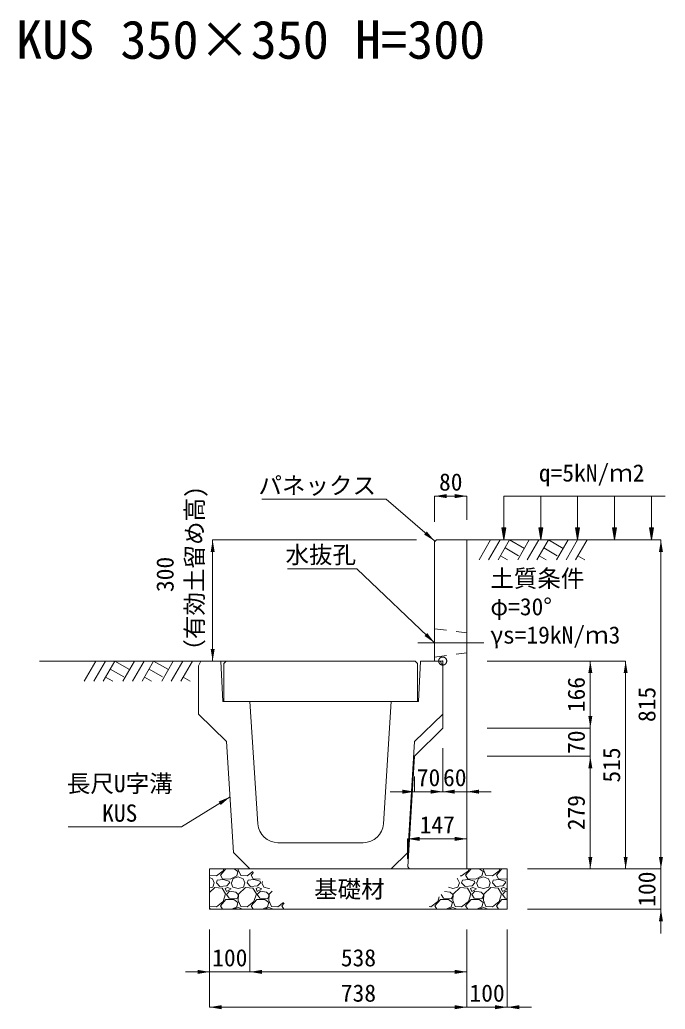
# Model space of a CAD drawing. Units: millimetres at full size, sheet at 1:40. Extents: x 206103 to 244503, y 883348 to 903496.
# Drawn here: x 207362 to 208962, y 893743 to 896194 of the extents above; entities that cross this region are included whole.
import ezdxf
from ezdxf.enums import TextEntityAlignment as Align

# ---------------------------------------------------------------- set-up
doc = ezdxf.new("R2010")
doc.units = ezdxf.units.MM
doc.header["$LTSCALE"] = 40
doc.header["$PDMODE"] = 32
doc.header["$PDSIZE"] = 20
doc.linetypes.add('USER1', pattern=[28.575, 19.05, -3.175, 3.175, -3.175])
doc.linetypes.add('USER2', pattern=[1.35, 0.75, -0.6])
for name, color, linetype, lineweight in [('0_2', 7, 'Continuous', 20), ('パネックスKUS', 2, 'Continuous', 20), ('基礎材', 7, 'Continuous', 15), ('寸法線', 7, 'Continuous', 13), ('引出線', 4, 'Continuous', 13), ('本体', 2, 'Continuous', 13), ('補助線', 8, 'USER1', 13), ('ﾊｯﾁﾝｸﾞ', 7, 'Continuous', 5)]:
    doc.layers.add(name, color=color, linetype=linetype, lineweight=lineweight)
doc.layers.add('文字', color=7, linetype='Continuous')
doc.styles.add('ＭＳ ゴシック', font='')
doc.styles.get('ＭＳ ゴシック').set_extended_font_data('MS Gothic')

# ---------------------------------------------------------------- blocks, each defined once
blk = doc.blocks.new('filled_arrow')
at = {"color": 0, "linetype": 'Continuous', "lineweight": -2}
blk.add_solid([(7.5, 1.25), (0, 0), (7.5, -1.25)], dxfattribs=at)

msp = doc.modelspace()

# ---------------------------------------------------------------- hatches: boundary and pattern name
at = {"layer": '寸法線'}
for points in [[(208566.62, 894935.37), (208561.62, 894905.37), (208556.62, 894935.37)], [(208658.03, 894935.37), (208653.03, 894905.37), (208648.03, 894935.37)], [(208749.44, 894935.37), (208744.44, 894905.37), (208739.44, 894935.37)], [(208840.86, 894935.37), (208835.86, 894905.37), (208830.86, 894935.37)], [(208932.27, 894935.37), (208927.27, 894905.37), (208922.27, 894935.37)]]:
    msp.add_hatch(color=256, dxfattribs=at).paths.add_polyline_path(points)

# ---------------------------------------------------------------- linework, layer by layer
at = {"layer": '0_2'}
for p, q in [((208470.21, 894905.37), (208870.21, 894905.37)), ((207811.21, 894605.37), (207411.21, 894605.37))]:
    msp.add_line(p, q, dxfattribs=at)
at = {"layer": 'パネックスKUS'}
for p, q in [((208395.21, 894905.37), (208390.21, 894900.37)), ((208390.21, 894900.37), (208390.21, 894605.37)), ((208470.21, 894905.37), (208395.21, 894905.37)), ((208470.21, 894090.37), (208470.21, 894905.37)), ((208390.21, 894605.37), (208410.21, 894605.37)), ((208410.21, 894605.37), (208410.21, 894439.37)), ((208410.21, 894439.37), (208340.21, 894369.37)), ((208340.21, 894369.37), (208323.51, 894095.36)), ((208328.21, 894090.37), (208323.51, 894095.36)), ((208328.21, 894090.37), (208470.21, 894090.37))]:
    msp.add_line(p, q, dxfattribs=at)
at = {"layer": 'パネックスKUS', "linetype": 'USER2', "lineweight": 9}
for p, q in [((208390.21, 894685.37), (208470.21, 894675.37)), ((208390.21, 894615.37), (208470.21, 894625.37))]:
    msp.add_line(p, q, dxfattribs=at)
at = {"layer": '基礎材'}
for p, q in [((207832.71, 894090.37), (208570.23, 894090.37)), ((207832.71, 894090.37), (207832.71, 893990.37)), ((208570.23, 894090.37), (208570.23, 893990.37)), ((207832.71, 893990.37), (208570.23, 893990.37))]:
    msp.add_line(p, q, dxfattribs=at)
at = {"layer": '寸法線'}
for p, q in [((208390.21, 895013.92), (208470.21, 895013.92)), ((208390.21, 894950.37), (208390.21, 895013.92)), ((208470.21, 894955.37), (208470.21, 895013.92)), ((207840.21, 894605.37), (207840.21, 894905.37)), ((208345.21, 894905.37), (207840.21, 894905.37)), ((208520.21, 894905.37), (208951.05, 894905.37)), ((208951.05, 894090.37), (208951.05, 894905.37)), ((208340.21, 894605.37), (207840.21, 894605.37)), ((208520.21, 894605.37), (208863.55, 894605.37)), ((208520.21, 894605.37), (208776.05, 894605.37)), ((208776.05, 894605.37), (208776.05, 894439.37)), ((208863.55, 894605.37), (208863.55, 894090.37)), ((208776.05, 894499.37), (208776.05, 894309.37)), ((208520.21, 894439.37), (208776.05, 894439.37)), ((208520.21, 894439.37), (208776.05, 894439.37)), ((208410.21, 894389.37), (208410.21, 894281.78)), ((208410.21, 894389.37), (208410.21, 894281.78)), ((208470.21, 894389.37), (208470.21, 894281.78)), ((208520.21, 894369.37), (208776.05, 894369.37)), ((208520.21, 894369.37), (208776.05, 894369.37)), ((208776.05, 894369.37), (208776.05, 894090.37)), ((208340.21, 894319.37), (208340.21, 894281.78)), ((208470.21, 894281.78), (208280.21, 894281.78)), ((208350.21, 894281.78), (208530.21, 894281.78)), ((208323.21, 894164.89), (208470.21, 894164.89)), ((208323.21, 894115.37), (208323.21, 894164.89)), ((208470.21, 894115.37), (208470.21, 894164.89)), ((208951.05, 894150.37), (208951.05, 893930.37)), ((208620.23, 894090.37), (208951.05, 894090.37)), ((208620.23, 894090.37), (208863.55, 894090.37)), ((208620.23, 894090.37), (208776.05, 894090.37)), ((208620.23, 894090.37), (208951.05, 894090.37)), ((208620.23, 893990.37), (208951.05, 893990.37)), ((207832.71, 893940.37), (207832.71, 893835.43)), ((207832.71, 893940.37), (207832.71, 893747.93)), ((207932.71, 893940.37), (207932.71, 893835.43)), ((207932.71, 893940.37), (207932.71, 893835.43)), ((208470.23, 893940.37), (208470.23, 893835.43)), ((208470.23, 893940.37), (208470.23, 893747.93)), ((208570.23, 893940.37), (208570.23, 893747.93)), ((208570.23, 893940.37), (208570.23, 893747.93)), ((207772.71, 893835.43), (207992.71, 893835.43)), ((207932.71, 893835.43), (208470.23, 893835.43)), ((208570.23, 893747.93), (207832.71, 893747.93)), ((208410.23, 893747.93), (208630.23, 893747.93))]:
    msp.add_line(p, q, dxfattribs=at)
at = {"layer": '寸法線', "lineweight": 9}
for p, q in [((208961.62, 895013.92), (208561.62, 895013.92)), ((208561.62, 894935.37), (208561.62, 895013.92)), ((208653.03, 894935.37), (208653.03, 895013.92)), ((208744.44, 894935.37), (208744.44, 895013.92)), ((208835.86, 894935.37), (208835.86, 895013.92)), ((208927.27, 894935.37), (208927.27, 895013.92))]:
    msp.add_line(p, q, dxfattribs=at)
for points in [[(208566.62, 894935.37), (208561.62, 894905.37), (208556.62, 894935.37)], [(208658.03, 894935.37), (208653.03, 894905.37), (208648.03, 894935.37)], [(208749.44, 894935.37), (208744.44, 894905.37), (208739.44, 894935.37)], [(208840.86, 894935.37), (208835.86, 894905.37), (208830.86, 894935.37)], [(208932.27, 894935.37), (208927.27, 894905.37), (208922.27, 894935.37)]]:
    msp.add_lwpolyline(points, close=True, dxfattribs=at)
at = {"layer": '引出線'}
for points in [[(208390.21, 894902.87), (208270, 895006.33), (207961.75, 895006.33)], [(208390.21, 894650.37), (208197.75, 894833.82), (208026, 894833.82)], [(207883.2, 894268.88), (207762.99, 894194.43), (207482.15, 894194.43)]]:
    msp.add_lwpolyline(points, dxfattribs=at)
at = {"layer": '本体'}
for p, q in [((207805.21, 894593.37), (207811.21, 894605.37)), ((207805.21, 894593.37), (207805.21, 894473.37)), ((207811.21, 894605.37), (207860.21, 894605.37)), ((207860.21, 894605.37), (207865.21, 894505.37)), ((208355.21, 894605.37), (208350.21, 894505.37)), ((208355.21, 894605.37), (208404.21, 894605.37)), ((208410.21, 894593.37), (208404.21, 894605.37)), ((208410.21, 894593.37), (208410.21, 894473.37)), ((207865.21, 894505.37), (207932.71, 894505.37)), ((207932.71, 894505.37), (207952.2, 894202.16)), ((208282.71, 894505.37), (208263.21, 894202.16)), ((208282.71, 894505.37), (208350.21, 894505.37)), ((207805.21, 894473.37), (207874.71, 894406.37)), ((208410.21, 894473.37), (208340.71, 894406.37)), ((207874.71, 894406.37), (207891.69, 894131.39)), ((208340.71, 894406.37), (208323.73, 894131.39)), ((208002.1, 894155.37), (208213.32, 894155.37)), ((207932.71, 894090.37), (207891.69, 894131.39)), ((208282.71, 894090.37), (208323.73, 894131.39)), ((207932.71, 894090.37), (208282.71, 894090.37))]:
    msp.add_line(p, q, dxfattribs=at)
at = {"layer": '本体', "lineweight": 20}
msp.add_lwpolyline([(207867.71, 894505.37), (207867.71, 894599.37), (207873.71, 894605.37), (208341.71, 894605.37), (208347.71, 894599.37), (208347.71, 894505.37)], close=True, dxfattribs=at)
at = {"layer": '本体'}
for centre, start, end in [((208002.1, 894205.37), 183.67824, 270), ((208213.32, 894205.37), 270, 356.32176)]:
    msp.add_arc(centre, 50, start, end, dxfattribs=at)
at = {"layer": '補助線'}
msp.add_line((208348.35, 894650.37), (208512.06, 894650.37), dxfattribs=at)
msp.add_point((208410.21, 894605.37), dxfattribs=at)
at = {"layer": 'ﾊｯﾁﾝｸﾞ', "lineweight": 9}
for p, q in [((208528.85, 894905.36), (208500.21, 894855.74)), ((208552.48, 894905.36), (208523.83, 894855.74)), ((208576.1, 894905.36), (208547.45, 894855.74)), ((208576.1, 894905.36), (208612.67, 894884.25)), ((208624.86, 894905.36), (208596.21, 894855.74)), ((208648.48, 894905.36), (208619.83, 894855.74)), ((208672.1, 894905.36), (208643.45, 894855.74)), ((208672.1, 894905.36), (208708.67, 894884.25)), ((208720.85, 894905.36), (208692.2, 894855.74)), ((208744.48, 894905.36), (208715.83, 894855.74)), ((208768.1, 894905.36), (208739.45, 894855.74)), ((208553.26, 894865.79), (208570.67, 894855.74)), ((208564.68, 894885.58), (208598.09, 894866.29)), ((208649.25, 894865.79), (208666.67, 894855.74)), ((208660.68, 894885.58), (208694.09, 894866.29)), ((208745.25, 894865.79), (208762.67, 894855.74)), ((207550.65, 894605.37), (207522, 894555.75)), ((207574.27, 894605.37), (207545.62, 894555.75)), ((207597.89, 894605.37), (207569.24, 894555.75)), ((207597.89, 894605.37), (207634.46, 894584.26)), ((207646.65, 894605.37), (207618, 894555.75)), ((207670.27, 894605.37), (207641.62, 894555.75)), ((207693.89, 894605.37), (207665.24, 894555.75)), ((207693.89, 894605.37), (207730.46, 894584.26)), ((207742.65, 894605.37), (207714, 894555.75)), ((207766.27, 894605.37), (207737.62, 894555.75)), ((207789.89, 894605.37), (207761.24, 894555.75)), ((207586.47, 894585.59), (207619.88, 894566.3)), ((207682.47, 894585.59), (207715.88, 894566.3)), ((207575.05, 894565.8), (207592.46, 894555.75)), ((207671.05, 894565.8), (207688.46, 894555.75)), ((207767.05, 894565.8), (207784.46, 894555.75))]:
    msp.add_line(p, q, dxfattribs=at)
at = {"layer": 'ﾊｯﾁﾝｸﾞ'}
for p, q in [((207849.44, 894073.09), (207866.21, 894086.04)), ((207859.35, 894075.37), (207872.85, 894090.37)), ((207866.21, 894086.04), (207867.59, 894090.37)), ((207893.23, 894090.37), (207902.78, 894083.75)), ((207902.78, 894083.75), (207899.74, 894073.09)), ((207903.64, 894090.37), (207903.55, 894088.33)), ((207903.55, 894088.33), (207909.64, 894073.85)), ((207925.64, 894073.09), (207939.38, 894083.7)), ((207935.55, 894075.37), (207941.31, 894081.77)), ((208457.21, 894073.09), (208473.97, 894086.04)), ((208467.11, 894075.37), (208480.61, 894090.37)), ((208473.97, 894086.04), (208475.36, 894090.37)), ((208500.99, 894090.37), (208510.55, 894083.75)), ((208510.55, 894083.75), (208507.5, 894073.09)), ((208511.41, 894090.37), (208511.31, 894088.33)), ((208511.31, 894088.33), (208517.41, 894073.85)), ((208533.41, 894073.09), (208550.17, 894086.04)), ((208543.31, 894075.37), (208556.81, 894090.37)), ((208550.17, 894086.04), (208551.56, 894090.37)), ((207832.71, 894075.6), (207833.44, 894073.85)), ((207832.71, 894068.79), (207839.54, 894066.23)), ((207833.44, 894073.85), (207849.44, 894073.09)), ((207839.54, 894066.23), (207844.11, 894056.32)), ((207840.3, 894045.65), (207844.11, 894056.32)), ((207849.44, 894056.32), (207851.73, 894062.42)), ((207857.83, 894047.18), (207849.44, 894056.32)), ((207866.21, 894063.94), (207851.73, 894062.42)), ((207864.68, 894066.23), (207859.35, 894075.37)), ((207883.73, 894064.7), (207864.68, 894066.23)), ((207881.45, 894060.13), (207866.21, 894063.94)), ((207882.21, 894056.32), (207875.35, 894048.7)), ((207882.21, 894056.32), (207881.45, 894060.13)), ((207899.74, 894073.09), (207883.73, 894064.7)), ((207886.02, 894056.32), (207890.59, 894045.65)), ((207886.78, 894056.32), (207891.35, 894066.99)), ((207891.35, 894066.99), (207903.55, 894070.8)), ((207903.55, 894070.8), (207915.74, 894066.23)), ((207909.64, 894073.85), (207925.64, 894073.09)), ((207915.74, 894066.23), (207920.31, 894056.32)), ((207916.5, 894045.65), (207920.31, 894056.32)), ((207925.64, 894056.32), (207927.93, 894062.42)), ((207934.03, 894047.18), (207925.64, 894056.32)), ((207942.41, 894063.94), (207927.93, 894062.42)), ((207940.88, 894066.23), (207935.55, 894075.37)), ((207958.24, 894064.84), (207940.88, 894066.23)), ((207957.65, 894060.13), (207942.41, 894063.94)), ((207958.41, 894056.32), (207951.55, 894048.7)), ((207958.41, 894056.32), (207957.65, 894060.13)), ((207962.22, 894056.32), (207966.79, 894045.65)), ((207962.98, 894056.32), (207964.11, 894058.96)), ((208446.42, 894066.56), (208447.3, 894066.23)), ((208447.3, 894066.23), (208451.87, 894056.32)), ((208448.06, 894045.65), (208451.87, 894056.32)), ((208453.14, 894073.28), (208457.21, 894073.09)), ((208457.21, 894056.32), (208459.49, 894062.42)), ((208465.59, 894047.18), (208457.21, 894056.32)), ((208473.97, 894063.94), (208459.49, 894062.42)), ((208472.45, 894066.23), (208467.11, 894075.37)), ((208491.5, 894064.7), (208472.45, 894066.23)), ((208489.21, 894060.13), (208473.97, 894063.94)), ((208489.97, 894056.32), (208483.12, 894048.7)), ((208489.97, 894056.32), (208489.21, 894060.13)), ((208507.5, 894073.09), (208491.5, 894064.7)), ((208493.78, 894056.32), (208498.36, 894045.65)), ((208494.55, 894056.32), (208499.12, 894066.99)), ((208499.12, 894066.99), (208511.31, 894070.8)), ((208511.31, 894070.8), (208523.5, 894066.23)), ((208517.41, 894073.85), (208533.41, 894073.09)), ((208523.5, 894066.23), (208528.07, 894056.32)), ((208524.26, 894045.65), (208528.07, 894056.32)), ((208533.41, 894056.32), (208535.69, 894062.42)), ((208541.79, 894047.18), (208533.41, 894056.32)), ((208550.17, 894063.94), (208535.69, 894062.42)), ((208548.65, 894066.23), (208543.31, 894075.37)), ((208567.7, 894064.7), (208548.65, 894066.23)), ((208565.41, 894060.13), (208550.17, 894063.94)), ((208566.17, 894056.32), (208559.32, 894048.7)), ((208566.17, 894056.32), (208565.41, 894060.13)), ((208570.23, 894066.03), (208567.7, 894064.7)), ((208569.98, 894056.32), (208570.23, 894055.74)), ((207832.71, 894043.42), (207840.3, 894045.65)), ((207845.63, 894044.13), (207832.71, 894032.33)), ((207863.92, 894042.61), (207845.63, 894044.13)), ((207875.35, 894048.7), (207857.83, 894047.18)), ((207872.3, 894028.89), (207863.92, 894042.61)), ((207876.88, 894044.13), (207871.54, 894041.84)), ((207871.54, 894041.84), (207874.59, 894034.22)), ((207874.59, 894034.22), (207886.02, 894041.08)), ((207882.21, 894034.99), (207874.59, 894027.37)), ((207886.02, 894041.08), (207876.88, 894044.13)), ((207897.45, 894032.7), (207882.21, 894034.99)), ((207890.59, 894045.65), (207903.55, 894041.84)), ((207903.55, 894027.37), (207897.45, 894032.7)), ((207903.55, 894041.84), (207916.5, 894045.65)), ((207921.83, 894044.13), (207904.31, 894028.13)), ((207940.12, 894042.61), (207921.83, 894044.13)), ((207951.55, 894048.7), (207934.03, 894047.18)), ((207948.5, 894028.89), (207940.12, 894042.61)), ((207953.08, 894044.13), (207947.74, 894041.84)), ((207947.74, 894041.84), (207950.79, 894034.22)), ((207950.79, 894034.22), (207962.22, 894041.08)), ((207958.41, 894034.99), (207950.79, 894027.37)), ((207962.22, 894041.08), (207953.08, 894044.13)), ((207973.65, 894032.7), (207958.41, 894034.99)), ((207966.79, 894045.65), (207979.75, 894041.84)), ((207979.75, 894027.37), (207973.65, 894032.7)), ((207979.75, 894041.84), (207980.89, 894042.18)), ((207988.06, 894035.02), (207980.51, 894028.13)), ((208429.01, 894032.7), (208414.71, 894034.85)), ((208424.75, 894044.89), (208435.11, 894041.84)), ((208435.11, 894027.37), (208429.01, 894032.7)), ((208435.11, 894041.84), (208448.06, 894045.65)), ((208453.4, 894044.13), (208435.87, 894028.13)), ((208471.69, 894042.61), (208453.4, 894044.13)), ((208483.12, 894048.7), (208465.59, 894047.18)), ((208480.07, 894028.89), (208471.69, 894042.61)), ((208484.64, 894044.13), (208479.31, 894041.84)), ((208479.31, 894041.84), (208482.35, 894034.22)), ((208482.35, 894034.22), (208493.78, 894041.08)), ((208489.97, 894034.99), (208482.35, 894027.37)), ((208493.78, 894041.08), (208484.64, 894044.13)), ((208505.21, 894032.7), (208489.97, 894034.99)), ((208498.36, 894045.65), (208511.31, 894041.84)), ((208511.31, 894027.37), (208505.21, 894032.7)), ((208511.31, 894041.84), (208524.26, 894045.65)), ((208529.6, 894044.13), (208512.07, 894028.13)), ((208547.89, 894042.61), (208529.6, 894044.13)), ((208559.32, 894048.7), (208541.79, 894047.18)), ((208556.27, 894028.89), (208547.89, 894042.61)), ((208560.84, 894044.13), (208555.51, 894041.84)), ((208555.51, 894041.84), (208558.55, 894034.22)), ((208558.55, 894034.22), (208569.98, 894041.08)), ((208566.17, 894034.99), (208558.55, 894027.37)), ((208569.98, 894041.08), (208560.84, 894044.13)), ((208570.23, 894034.38), (208566.17, 894034.99)), ((207849.44, 893996.89), (207866.21, 894009.84)), ((207859.35, 893999.17), (207873.07, 894014.41)), ((207866.21, 894009.84), (207872.3, 894028.89)), ((207873.07, 894014.41), (207892.88, 894014.41)), ((207874.59, 894027.37), (207880.69, 894018.22)), ((207880.69, 894018.22), (207899.74, 894015.94)), ((207892.88, 894014.41), (207902.78, 894007.55)), ((207899.74, 894015.94), (207903.55, 894022.79)), ((207902.78, 894007.55), (207899.74, 893996.89)), ((207904.31, 894028.13), (207903.55, 894012.13)), ((207903.55, 894022.79), (207903.55, 894027.37)), ((207903.55, 894012.13), (207909.64, 893997.65)), ((207925.64, 893996.89), (207942.41, 894009.84)), ((207935.55, 893999.17), (207949.27, 894014.41)), ((207942.41, 894009.84), (207948.5, 894028.89)), ((207949.27, 894014.41), (207969.08, 894014.41)), ((207950.79, 894027.37), (207956.89, 894018.22)), ((207956.89, 894018.22), (207975.94, 894015.94)), ((207969.08, 894014.41), (207978.98, 894007.55)), ((207975.94, 894015.94), (207979.75, 894022.79)), ((207978.98, 894007.55), (207975.94, 893996.89)), ((207980.51, 894028.13), (207979.75, 894012.13)), ((207979.75, 894022.79), (207979.75, 894027.37)), ((207979.75, 894012.13), (207985.84, 893997.65)), ((208001.84, 893996.89), (208015.58, 894007.5)), ((208011.75, 893999.17), (208017.51, 894005.57)), ((208381.01, 893996.89), (208397.77, 894009.84)), ((208390.91, 893999.17), (208404.63, 894014.41)), ((208397.77, 894009.84), (208401.57, 894021.71)), ((208404.63, 894014.41), (208424.44, 894014.41)), ((208406.58, 894026.72), (208412.25, 894018.22)), ((208412.25, 894018.22), (208431.3, 894015.94)), ((208424.44, 894014.41), (208434.35, 894007.55)), ((208431.3, 894015.94), (208435.11, 894022.79)), ((208434.35, 894007.55), (208431.3, 893996.89)), ((208435.87, 894028.13), (208435.11, 894012.13)), ((208435.11, 894022.79), (208435.11, 894027.37)), ((208435.11, 894012.13), (208441.21, 893997.65)), ((208457.21, 893996.89), (208473.97, 894009.84)), ((208467.11, 893999.17), (208480.83, 894014.41)), ((208473.97, 894009.84), (208480.07, 894028.89)), ((208480.83, 894014.41), (208500.64, 894014.41)), ((208482.35, 894027.37), (208488.45, 894018.22)), ((208488.45, 894018.22), (208507.5, 894015.94)), ((208500.64, 894014.41), (208510.55, 894007.55)), ((208507.5, 894015.94), (208511.31, 894022.79)), ((208510.55, 894007.55), (208507.5, 893996.89)), ((208512.07, 894028.13), (208511.31, 894012.13)), ((208511.31, 894022.79), (208511.31, 894027.37)), ((208511.31, 894012.13), (208517.41, 893997.65)), ((208533.41, 893996.89), (208550.17, 894009.84)), ((208543.31, 893999.17), (208557.03, 894014.41)), ((208550.17, 894009.84), (208556.27, 894028.89)), ((208557.03, 894014.41), (208570.23, 894014.41)), ((208558.55, 894027.37), (208564.65, 894018.22)), ((208564.65, 894018.22), (208570.23, 894017.55)), ((207832.71, 893999.4), (207833.44, 893997.65)), ((207832.71, 893992.59), (207838.63, 893990.37)), ((207833.44, 893997.65), (207849.44, 893996.89)), ((207864.49, 893990.37), (207859.35, 893999.17)), ((207899.74, 893996.89), (207887.3, 893990.37)), ((207891.18, 893990.37), (207891.35, 893990.79)), ((207891.35, 893990.79), (207903.55, 893994.6)), ((207903.55, 893994.6), (207914.83, 893990.37)), ((207909.64, 893997.65), (207925.64, 893996.89)), ((207940.69, 893990.37), (207935.55, 893999.17)), ((207975.94, 893996.89), (207963.5, 893990.37)), ((207967.38, 893990.37), (207967.55, 893990.79)), ((207967.55, 893990.79), (207979.75, 893994.6)), ((207979.75, 893994.6), (207991.03, 893990.37)), ((207985.84, 893997.65), (208001.84, 893996.89)), ((208016.89, 893990.37), (208011.75, 893999.17)), ((208376.94, 893997.08), (208381.01, 893996.89)), ((208396.05, 893990.37), (208390.91, 893999.17)), ((208431.3, 893996.89), (208418.86, 893990.37)), ((208422.74, 893990.37), (208422.92, 893990.79)), ((208422.92, 893990.79), (208435.11, 893994.6)), ((208435.11, 893994.6), (208446.39, 893990.37)), ((208441.21, 893997.65), (208457.21, 893996.89)), ((208472.25, 893990.37), (208467.11, 893999.17)), ((208507.5, 893996.89), (208495.06, 893990.37)), ((208498.94, 893990.37), (208499.12, 893990.79)), ((208499.12, 893990.79), (208511.31, 893994.6)), ((208511.31, 893994.6), (208522.59, 893990.37)), ((208517.41, 893997.65), (208533.41, 893996.89)), ((208548.45, 893990.37), (208543.31, 893999.17))]:
    msp.add_line(p, q, dxfattribs=at)

# ---------------------------------------------------------------- block references
at = {"layer": '寸法線', "xscale": 4, "yscale": 4}
for p in [(208390.21, 895013.92), (208410.21, 894281.78), (208470.21, 894281.78), (208323.21, 894164.89), (207932.71, 893835.43), (207932.71, 893835.43), (207832.71, 893747.93), (208570.23, 893747.93)]:
    msp.add_blockref('filled_arrow', p, dxfattribs=at)
for p, rotation in [((208470.21, 895013.92), 180), ((207840.21, 894905.37), 270), ((208951.05, 894905.37), 270), ((207840.21, 894605.37), 90), ((208776.05, 894605.37), 270), ((208863.55, 894605.37), 270), ((208776.05, 894439.37), 90), ((208776.05, 894439.37), 90), ((208776.05, 894369.37), 270), ((208776.05, 894369.37), 270), ((208340.21, 894281.78), 180), ((208410.21, 894281.78), 180), ((208470.21, 894164.89), 180), ((208776.05, 894090.37), 90), ((208863.55, 894090.37), 90), ((208951.05, 894090.37), 90), ((208951.05, 894090.37), 90), ((208951.05, 893990.37), 270), ((207832.71, 893835.43), 180), ((208470.23, 893835.43), 180), ((208470.23, 893747.93), 180), ((208570.23, 893747.93), 180)]:
    msp.add_blockref('filled_arrow', p, dxfattribs=dict(at, rotation=rotation))
at = {"layer": '引出線', "xscale": 4, "yscale": 4}
for p, rotation in [((208390.21, 894902.87), 139.3), ((208390.21, 894650.37), 136.4), ((207883.2, 894268.88), 211.8)]:
    msp.add_blockref('filled_arrow', p, dxfattribs=dict(at, rotation=rotation))

# ---------------------------------------------------------------- texts
at = {"layer": '寸法線', "style": 'ＭＳ ゴシック'}
for s, p in [('80', (208430.21, 895048.92)), ('70', (208375.21, 894316.78)), ('60', (208440.21, 894316.78)), ('147', (208396.71, 894199.89)), ('基礎材', (208178.97, 894040.37)), ('100', (207882.71, 893870.43)), ('538', (208201.47, 893870.43)), ('738', (208201.47, 893782.93)), ('100', (208520.23, 893782.93))]:
    msp.add_text(s, height=42.72, dxfattribs=at).set_placement(p, align=Align.MIDDLE_CENTER)
for s, p in [('（有効土留め高)', (207829.41, 894601.53)), ('300', (207756.28, 894776.35))]:
    msp.add_text(s, height=42.72, rotation=90, dxfattribs=at).set_placement(p, align=Align.BOTTOM_LEFT)
for s, p in [('土質条件', (208528.17, 894831.38)), ('φ=30°', (208528.17, 894761.38)), ('γs=19kN/ｍ3', (208528.17, 894691.38))]:
    msp.add_text(s, height=42.72, dxfattribs=at).set_placement(p, align=Align.TOP_LEFT)
for s, p in [('166', (208741.05, 894522.37)), ('815', (208916.05, 894497.87)), ('70', (208741.05, 894404.37)), ('515', (208828.55, 894347.87)), ('279', (208741.05, 894229.87)), ('100', (208916.05, 894040.37))]:
    msp.add_text(s, height=42.72, rotation=90, dxfattribs=at).set_placement(p, align=Align.MIDDLE_CENTER)
at = {"layer": '引出線', "style": 'ＭＳ ゴシック'}
for s, p in [('パネックス', (208245, 895061.47)), ('水抜孔', (208195.5, 894890.1))]:
    msp.add_text(s, height=42.72, dxfattribs=at).set_placement(p, align=Align.TOP_RIGHT)
for s, p in [('長尺U字溝', (207478.95, 894267.67)), ('KUS', (207566.36, 894194.54))]:
    msp.add_text(s, height=42.72, dxfattribs=at).set_placement(p, align=Align.BOTTOM_LEFT)
at = {"layer": '文字', "style": 'ＭＳ ゴシック'}
for s, height, p in [('KUS 350×350 H=300', 94.94, (207353.21, 896068.83)), ('q=5kN/ｍ2', 42.72, (208648.51, 895037.19))]:
    msp.add_text(s, height=height, dxfattribs=at).set_placement(p, align=Align.BOTTOM_LEFT)

doc.saveas('drawing.dxf')
